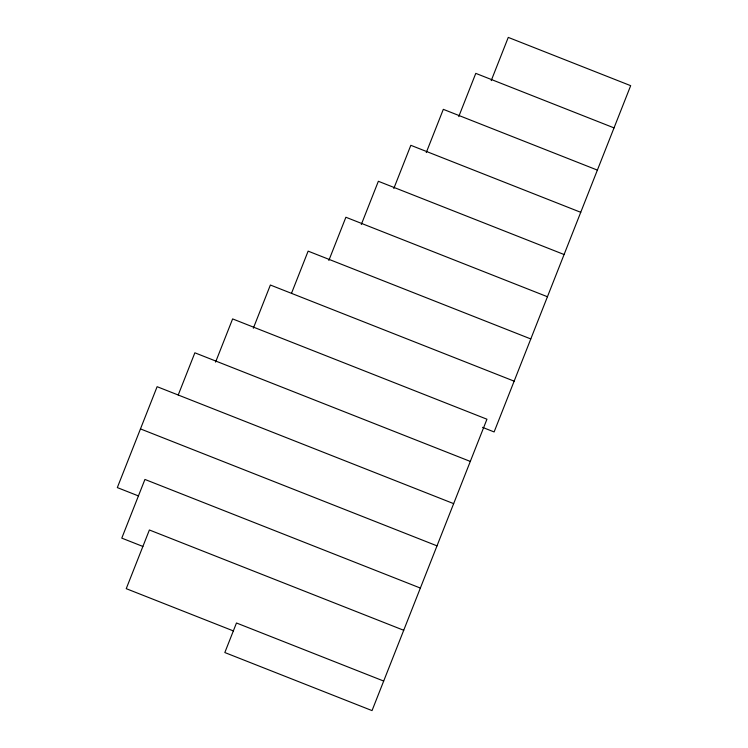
<?xml version="1.0" encoding="UTF-8"?>
<svg xmlns="http://www.w3.org/2000/svg" width="748" height="748" viewBox="0 0 748 748"><rect width="100%" height="100%" fill="white"/><g stroke="black" fill="none" stroke-linecap="round" stroke-linejoin="round"><path stroke-width="1.12" d="M178.248 394.935L194.863 352.804L470.305 461.423M215.574 362.126L232.619 318.91L486.948 419.217L372.036 710.6L224.821 652.546L236.471 622.99L383.687 681.054M253.329 328.241L270.374 285.025L514.147 381.162M291.514 293.272L308.129 251.132L530.8 338.947M328.839 260.463L345.885 217.247L547.442 296.741M361.312 224.494L378.357 181.278L564.095 254.526M393.794 188.524L410.83 145.308L580.738 212.31M426.267 152.555L443.312 109.339L597.381 170.105M458.748 116.585L475.784 73.369L614.033 127.889M491.221 80.616L508.266 37.4L630.676 85.674L494.119 431.942L482.516 427.36M453.653 503.638L157.117 386.688L117.324 487.593L138.427 495.924M140.465 428.903L437.01 545.853M420.357 588.059L144.925 479.44L121.784 538.13L142.887 546.451M403.714 630.274L149.385 529.977L126.234 588.667L233.348 630.91"/></g></svg>
